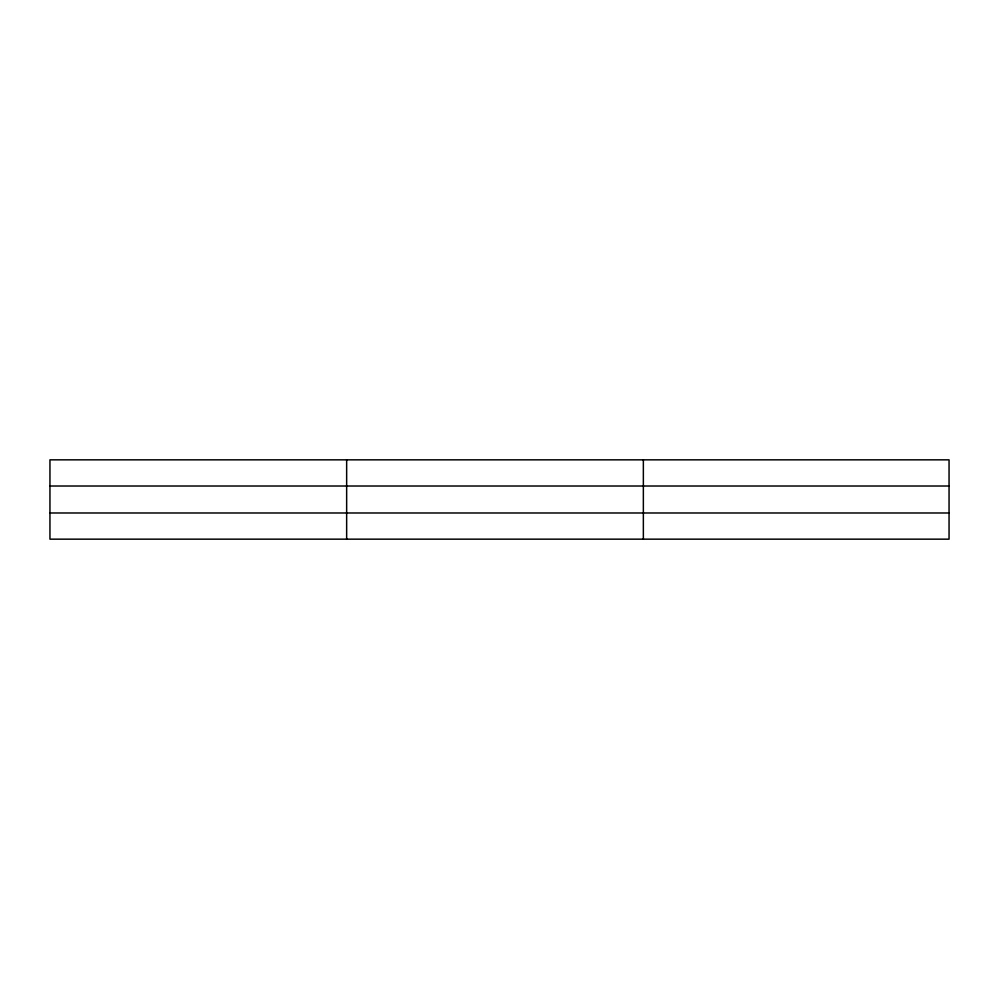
<?xml version="1.0" encoding="UTF-8"?>
<svg xmlns="http://www.w3.org/2000/svg" width="999" height="999" viewBox="0 0 999 999"><rect width="100%" height="100%" fill="white"/><g stroke="black" fill="none" stroke-linecap="round" stroke-linejoin="round"><path stroke-width="1.5" d="M346.653 539.16L346.653 459.84M643.356 539.16L643.356 459.84M949.05 486.014L949.05 459.84L49.95 459.84L49.95 539.16L949.05 539.16L949.05 486.014L49.95 486.014M49.95 512.986L949.05 512.986"/></g></svg>
